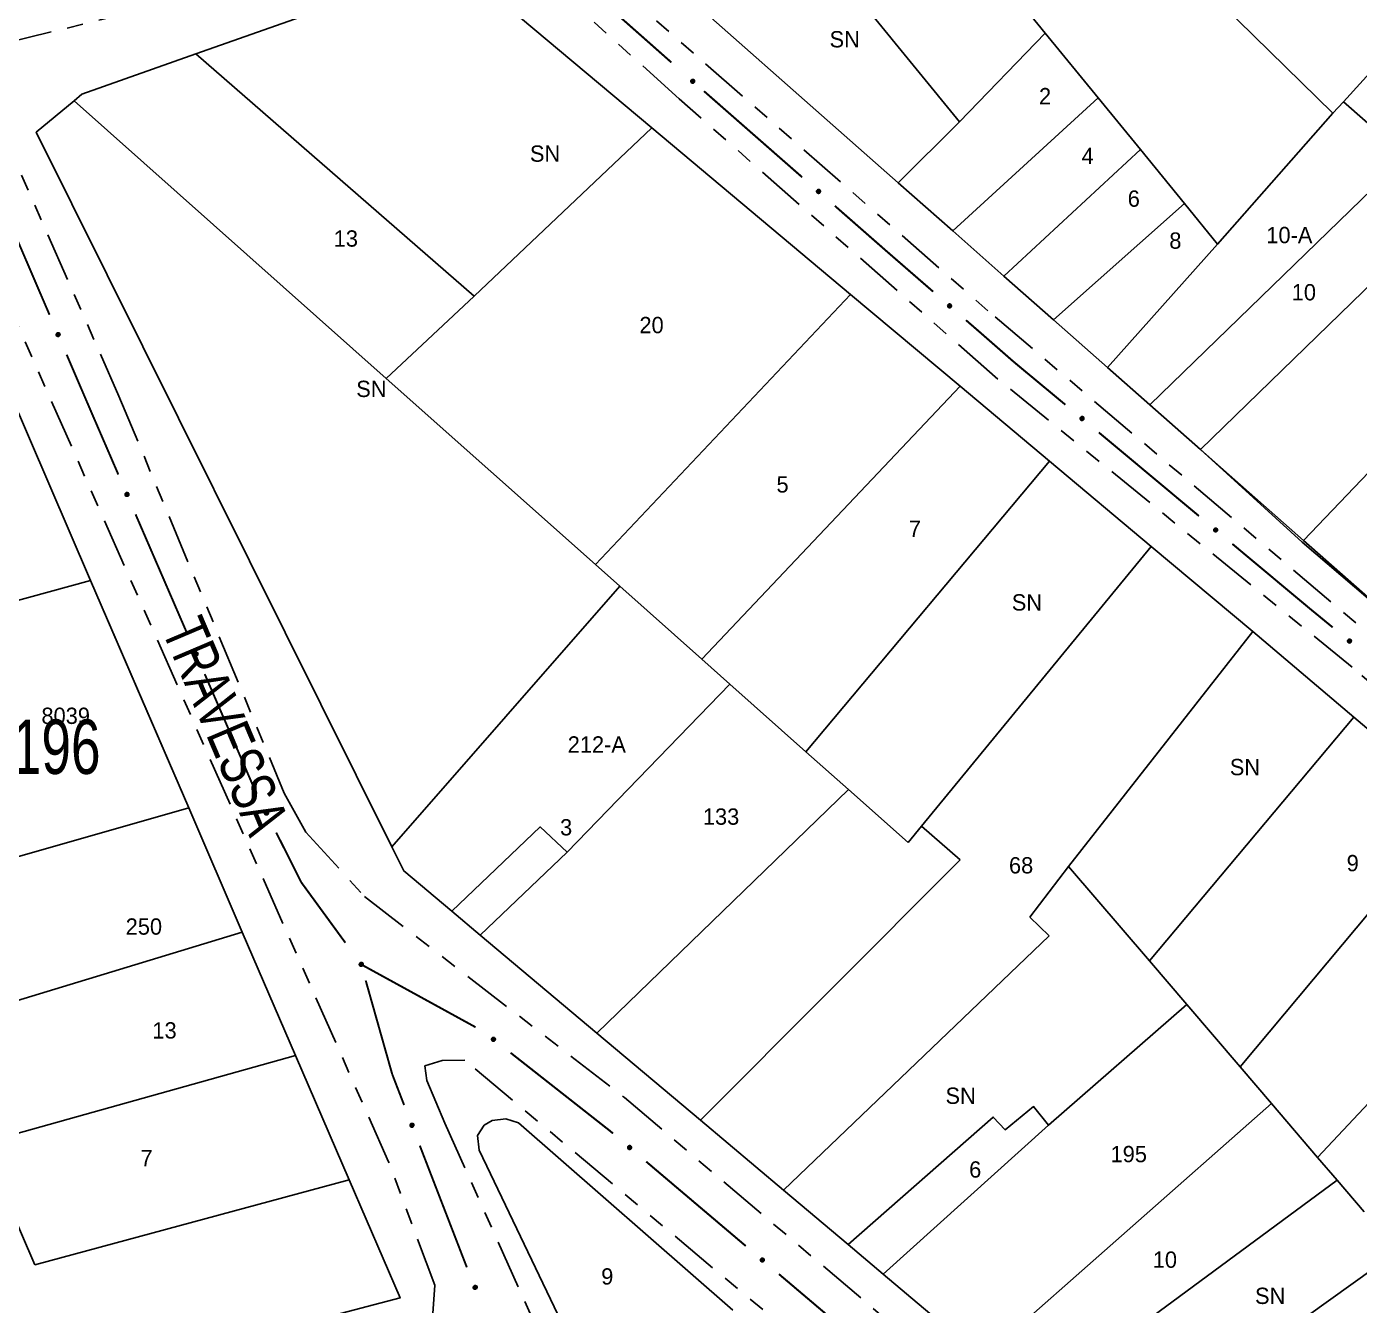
# Model space of a CAD drawing. Extents: x 204373 to 205952, y 4873300 to 4875179.
# Drawn here: x 205189.3 to 205311.9, y 4874235.3 to 4874352.9 of the extents above; entities that cross this region are included whole.
import ezdxf
from ezdxf.enums import TextEntityAlignment as Align

# ---------------------------------------------------------------- set-up
doc = ezdxf.new("R2010")
doc.units = 0
doc.header["$LTSCALE"] = 1.5
doc.header["$MEASUREMENT"] = 0
doc.linetypes.add('TRACO_25', pattern=[8, 3, -1, 1, -1, 1, -1])
for name, color, linetype in [('CD_MALHA_LOTES', 7, 'CONTINUOUS'), ('CD_TXT_QUADRA', 255, 'CONTINUOUS'), ('RU-QUADRA', 220, 'CONTINUOUS'), ('SV-EIXO-RUA-N-PAV', 6, 'CONTINUOUS'), ('SV-RUA-NAO-PAV', 7, 'CONTINUOUS'), ('SV-TXT-RUA-N-PAV', 7, 'CONTINUOUS'), ('Th_NmrPort', 1, 'CONTINUOUS')]:
    doc.layers.add(name, color=color, linetype=linetype)
doc.styles.add('ARIAL', font='ARIAL.SHX')

msp = doc.modelspace()

# ---------------------------------------------------------------- linework, layer by layer
at = {"layer": 'CD_MALHA_LOTES', "linetype": 'Continuous', "flags": 128}
for points in [[(205309.432378, 4874344.952839), (205281.839354, 4874372.016056)], [(205282.977266, 4874352.321813), (205269.939795, 4874368.321658)], [(205258.321109, 4874364.714461), (205244.638055, 4874360.46635), (205269.449317, 4874338.568317)], [(205258.321109, 4874364.714461), (205275.090503, 4874344.157275)], [(205204.822897, 4874350.411486), (205228.654111, 4874358.80847), (205246.794987, 4874343.604769)], [(205275.090503, 4874344.157275), (205282.977266, 4874352.321813)], [(205287.834097, 4874346.379076), (205282.977266, 4874352.321813)], [(205310.404734, 4874346.013592), (205317.03444, 4874353.306268)], [(205193.648925, 4874346.106475), (205194.341272, 4874346.718261), (205204.822897, 4874350.411486)], [(205230.440164, 4874328.136433), (205204.822897, 4874350.411486)], [(205274.471498, 4874334.135817), (205287.834097, 4874346.379076)], [(205287.834097, 4874346.379076), (205291.72264, 4874341.621118)], [(205193.648925, 4874346.106475), (205190.150915, 4874343.214848)], [(205222.357464, 4874320.571831), (205193.648925, 4874346.106475)], [(205298.824849, 4874332.930973), (205309.432378, 4874344.952839)], [(205309.432378, 4874344.952839), (205310.404734, 4874346.013592)], [(205316.144262, 4874340.98033), (205310.404734, 4874346.013592)], [(205269.449317, 4874338.568317), (205275.090503, 4874344.157275)], [(205190.150915, 4874343.214848), (205222.873585, 4874277.503742)], [(205230.440164, 4874328.136433), (205246.794987, 4874343.604769)], [(205246.794987, 4874343.604769), (205265.052499, 4874328.303316)], [(205279.159799, 4874329.973191), (205291.72264, 4874341.621118)], [(205291.72264, 4874341.621118), (205295.784437, 4874336.651171)], [(205292.601606, 4874318.134466), (205316.144262, 4874340.98033)], [(205274.471498, 4874334.135817), (205269.449317, 4874338.568317)], [(205283.723643, 4874325.970019), (205295.784437, 4874336.651171)], [(205295.784437, 4874336.651171), (205298.824849, 4874332.930973)], [(205297.246689, 4874314.034788), (205320.8083, 4874336.890216)], [(205279.159799, 4874329.973191), (205274.471498, 4874334.135817)], [(205288.703498, 4874321.572078), (205298.824849, 4874332.930973)], [(205283.723643, 4874325.970019), (205279.159799, 4874329.973191)], [(205222.357464, 4874320.571831), (205230.440164, 4874328.136433)], [(205241.595168, 4874303.462077), (205265.052499, 4874328.303316)], [(205265.052499, 4874328.303316), (205275.140564, 4874319.848603)], [(205288.703498, 4874321.572078), (205283.723643, 4874325.970019)], [(205185.66612, 4874323.971373), (205195.149682, 4874301.9973)], [(205241.595168, 4874303.462077), (205222.357464, 4874320.571831)], [(205292.601606, 4874318.134466), (205288.703498, 4874321.572078)], [(205251.376012, 4874294.763127), (205275.140564, 4874319.848603)], [(205275.140564, 4874319.848603), (205283.364582, 4874312.956129)], [(205297.246689, 4874314.034788), (205292.601606, 4874318.134466)], [(205306.732393, 4874305.662854), (205297.246689, 4874314.034788)], [(205260.958631, 4874286.240476), (205283.364582, 4874312.956129)], [(205283.364582, 4874312.956129), (205292.707681, 4874305.125764)], [(205292.707681, 4874305.125764), (205271.578294, 4874279.381186)], [(205292.707681, 4874305.125764), (205302.054047, 4874297.292661)], [(205316.221622, 4874297.287807), (205306.732393, 4874305.662854)], [(205243.850152, 4874301.456525), (205241.595168, 4874303.462077)], [(205166.252133, 4874294.090353), (205195.149682, 4874301.9973)], [(205195.149682, 4874301.9973), (205199.840733, 4874291.12781)], [(205222.873585, 4874277.503742), (205243.850152, 4874301.456525)], [(205251.376012, 4874294.763127), (205243.850152, 4874301.456525)], [(205285.120884, 4874275.688281), (205302.054047, 4874297.292661)], [(205302.054047, 4874297.292661), (205311.355169, 4874289.412739)], [(205253.959221, 4874292.465655), (205251.376012, 4874294.763127)], [(205238.992614, 4874276.993474), (205253.959221, 4874292.465655)], [(205260.958631, 4874286.240476), (205253.959221, 4874292.465655)], [(205199.840733, 4874291.12781), (205204.182705, 4874281.067157)], [(205292.555029, 4874267.006683), (205311.355169, 4874289.412739)], [(205311.355169, 4874289.412739), (205320.988712, 4874281.25119)], [(205264.876128, 4874282.756306), (205260.958631, 4874286.240476)], [(205241.730512, 4874260.349309), (205264.876128, 4874282.756306)], [(205270.351594, 4874277.886501), (205264.876128, 4874282.756306)], [(205300.893112, 4874257.269466), (205320.988712, 4874281.25119)], [(205178.748404, 4874273.808126), (205204.182705, 4874281.067157)], [(205204.182705, 4874281.067157), (205209.107982, 4874269.654949)], [(205228.391555, 4874271.568168), (205236.519616, 4874279.329082), (205238.992614, 4874276.993474)], [(205271.578294, 4874279.381186), (205270.351594, 4874277.886501)], [(205275.1602, 4874276.30653), (205271.578294, 4874279.381186)], [(205228.391555, 4874271.568168), (205223.982894, 4874275.276114), (205222.873585, 4874277.503742)], [(205230.990496, 4874269.382303), (205238.992614, 4874276.993474)], [(205251.248328, 4874252.344259), (205275.1602, 4874276.30653)], [(205281.548777, 4874271.017063), (205285.120884, 4874275.688281)], [(205292.555029, 4874267.006683), (205285.120884, 4874275.688281)], [(205308.026889, 4874248.938638), (205330.665301, 4874273.053172)], [(205230.990496, 4874269.382303), (205228.391555, 4874271.568168)], [(205283.334831, 4874269.299704), (205281.548777, 4874271.017063)], [(205180.561083, 4874260.966957), (205209.107982, 4874269.654949)], [(205209.107982, 4874269.654949), (205214.002316, 4874258.314438)], [(205241.730512, 4874260.349309), (205230.990496, 4874269.382303)], [(205258.888747, 4874245.918211), (205283.334831, 4874269.299704)], [(205295.983826, 4874263.002532), (205292.555029, 4874267.006683)], [(205283.266136, 4874251.885681), (205295.983826, 4874263.002532)], [(205300.893112, 4874257.269466), (205295.983826, 4874263.002532)], [(205251.248328, 4874252.344259), (205241.730512, 4874260.349309)], [(205185.189465, 4874250.252843), (205214.002316, 4874258.314438)], [(205214.002316, 4874258.314438), (205218.943628, 4874246.865076)], [(205303.796067, 4874253.879394), (205300.893112, 4874257.269466)], [(205264.828689, 4874240.922366), (205278.182753, 4874252.641319), (205279.281863, 4874251.473515), (205281.892249, 4874253.60304), (205283.266136, 4874251.885681)], [(205277.241737, 4874230.482253), (205303.796067, 4874253.879394)], [(205308.026889, 4874248.938638), (205303.796067, 4874253.879394)], [(205254.239624, 4874234.868738), (205234.524839, 4874252.116329), (205233.341826, 4874252.48602), (205232.084876, 4874252.338144), (205231.345493, 4874251.894514), (205230.753987, 4874250.933317), (205230.901864, 4874249.602428), (205242.985521, 4874224.366136)], [(205258.888747, 4874245.918211), (205251.248328, 4874252.344259)], [(205268.06684, 4874238.198887), (205283.266136, 4874251.885681)], [(205190.022259, 4874239.065541), (205185.189465, 4874250.252843)], [(205309.829691, 4874246.833325), (205308.026889, 4874248.938638)], [(205218.943628, 4874246.865076), (205190.022259, 4874239.065541)], [(205218.943628, 4874246.865076), (205223.626814, 4874236.013808)], [(205264.828689, 4874240.922366), (205258.888747, 4874245.918211)], [(205282.094835, 4874226.400508), (205309.829691, 4874246.833325)], [(205312.315834, 4874243.930006), (205309.829691, 4874246.833325)], [(205223.626814, 4874236.013808), (205165.463718, 4874220.76452), (205155.909065, 4874242.526014)], [(205268.06684, 4874238.198887), (205264.828689, 4874240.922366)], [(205288.486541, 4874221.024703), (205315.415102, 4874240.310679)], [(205277.241737, 4874230.482253), (205268.06684, 4874238.198887)]]:
    msp.add_lwpolyline(points, dxfattribs=at)
at = {"layer": 'CD_MALHA_LOTES', "linetype": 'Continuous'}
msp.add_lwpolyline([(205329.386069, 4874329.367967), (205306.732393, 4874305.662854)], dxfattribs=at)
at = {"layer": 'RU-QUADRA', "linetype": 'Continuous', "flags": 128}
for points in [[(205320.658679, 4874384.068102), (205307.035437, 4874379.838561), (205293.870913, 4874375.751435), (205281.839354, 4874372.016056), (205269.939795, 4874368.321658), (205258.321109, 4874364.714461), (205244.638055, 4874360.46635), (205269.449317, 4874338.568317), (205274.471498, 4874334.135817), (205279.172105, 4874329.987135), (205283.723643, 4874325.970019), (205288.703498, 4874321.572078), (205292.601606, 4874318.134466), (205297.246689, 4874314.034788), (205306.603703, 4874305.528191), (205316.221622, 4874297.287807)], [(205320.988712, 4874281.25119), (205311.355169, 4874289.412739), (205302.054047, 4874297.292661), (205292.707681, 4874305.125764), (205283.364582, 4874312.956129), (205275.140564, 4874319.848603), (205265.052499, 4874328.303316), (205246.794987, 4874343.604769), (205228.654111, 4874358.80847), (205204.822897, 4874350.411486), (205194.341272, 4874346.718261), (205193.654328, 4874346.100012), (205190.150915, 4874343.214848), (205222.873585, 4874277.503742), (205223.982894, 4874275.276114), (205228.391555, 4874271.568168), (205230.990496, 4874269.382303), (205241.730512, 4874260.349309), (205251.248328, 4874252.344259), (205258.888747, 4874245.918211), (205264.828689, 4874240.922366), (205268.06684, 4874238.198887), (205277.241737, 4874230.482253)], [(205254.239624, 4874234.868738), (205234.524839, 4874252.116329), (205233.341826, 4874252.48602), (205232.084876, 4874252.338144), (205231.345493, 4874251.894514), (205230.753987, 4874250.933317), (205230.901864, 4874249.602428), (205242.985521, 4874224.366136)]]:
    msp.add_lwpolyline(points, dxfattribs=at)
msp.add_lwpolyline([(205165.463718, 4874220.76452), (205155.909065, 4874242.526014), (205150.920618, 4874253.887606), (205146.062079, 4874264.953322), (205140.98015, 4874276.527825), (205131.288211, 4874298.601998), (205126.881031, 4874308.639707), (205122.158806, 4874319.394955), (205117.127666, 4874330.853784), (205147.272591, 4874337.957049), (205176.643297, 4874344.87788), (205185.66612, 4874323.971373), (205195.149682, 4874301.9973), (205204.182705, 4874281.067157), (205209.107982, 4874269.654949), (205214.002316, 4874258.314438), (205218.943628, 4874246.865076), (205223.626814, 4874236.013808)], close=True, dxfattribs=at)
at = {"layer": 'SV-EIXO-RUA-N-PAV', "const_width": 0.18}
for points in [[(205241.137634, 4874356.211606), (205248.582646, 4874349.631098)], [(205251.583598, 4874346.986439), (205260.608589, 4874339.077613)], [(205186.634483, 4874337.455752), (205191.371908, 4874326.430472)], [(205263.61692, 4874336.441337), (205268.129415, 4874332.486924)], [(205268.129415, 4874332.486924), (205268.420201, 4874332.232101)], [(205268.420201, 4874332.232101), (205272.65908, 4874328.552195)], [(205275.679645, 4874325.929947), (205276.434786, 4874325.274385)], [(205276.434786, 4874325.274385), (205277.04064, 4874324.748424)], [(205277.04064, 4874324.748424), (205279.447151, 4874322.642727)], [(205192.951049, 4874322.755379), (205194.924976, 4874318.161512)], [(205279.447151, 4874322.642727), (205280.072003, 4874322.095981)], [(205280.072003, 4874322.095981), (205284.81998, 4874318.15617)], [(205194.924976, 4874318.161512), (205195.30067, 4874317.287172)], [(205195.30067, 4874317.287172), (205197.703937, 4874311.736768)], [(205287.898227, 4874315.60188), (205288.667789, 4874314.963308)], [(205288.667789, 4874314.963308), (205288.976632, 4874314.707034)], [(205288.976632, 4874314.707034), (205297.113018, 4874307.915042)], [(205199.293305, 4874308.066086), (205204.061408, 4874297.054038)], [(205300.183736, 4874305.351706), (205307.092852, 4874299.5842)], [(205307.092852, 4874299.5842), (205307.322694, 4874299.392335)], [(205307.322694, 4874299.392335), (205309.41122, 4874297.680229)], [(205205.650776, 4874293.383355), (205210.021537, 4874283.288979)], [(205210.021537, 4874283.288979), (205210.299075, 4874282.647997)], [(205210.299075, 4874282.647997), (205210.434568, 4874282.378643)], [(205212.23208, 4874278.805276), (205214.47897, 4874274.338568)], [(205214.47897, 4874274.338568), (205214.533319, 4874274.230524)], [(205214.533319, 4874274.230524), (205218.58831, 4874268.673684)], [(205220.042938, 4874266.680306), (205230.564006, 4874260.909075)], [(205220.45996, 4874265.205835), (205222.637181, 4874257.507803)], [(205233.786714, 4874258.554992), (205242.436215, 4874251.758955)], [(205222.637181, 4874257.507803), (205222.899777, 4874256.579339)], [(205222.899777, 4874256.579339), (205223.994101, 4874253.74837)], [(205242.436215, 4874251.758955), (205242.884897, 4874251.406419)], [(205242.884897, 4874251.406419), (205243.212519, 4874251.128861)], [(205225.436318, 4874250.017417), (205229.762969, 4874238.824558)], [(205246.264503, 4874248.543248), (205255.420454, 4874240.786408)], [(205258.472438, 4874238.200795), (205267.628389, 4874230.443956)]]:
    msp.add_lwpolyline(points, dxfattribs=at)
at = {"layer": 'SV-EIXO-RUA-N-PAV'}
for points in [[(205250.512281, 4874348.071629), (205250.561033, 4874348.075537), (205250.603732, 4874348.068926), (205250.637758, 4874348.053162), (205250.664194, 4874348.031392), (205250.688731, 4874348.006074), (205250.707837, 4874347.97509), (205250.721426, 4874347.936004), (205250.725689, 4874347.887127), (205250.716043, 4874347.843831), (205250.702373, 4874347.809645), (205250.681259, 4874347.780772), (205250.656265, 4874347.757348), (205250.623424, 4874347.738566), (205250.58368, 4874347.725182), (205250.534428, 4874347.722084), (205250.492611, 4874347.728852), (205250.4601, 4874347.744964), (205250.431208, 4874347.766374), (205250.406467, 4874347.792522), (205250.387887, 4874347.823044), (205250.374484, 4874347.863085), (205250.372071, 4874347.911737), (205250.378345, 4874347.953521), (205250.393996, 4874347.98625), (205250.415714, 4874348.01422), (205250.440809, 4874348.039139), (205250.471155, 4874348.059642), (205250.512281, 4874348.071629)], [(205262.077246, 4874337.93696), (205262.125998, 4874337.940868), (205262.168697, 4874337.934257), (205262.202723, 4874337.918494), (205262.229159, 4874337.896723), (205262.253696, 4874337.871405), (205262.272802, 4874337.840421), (205262.28639, 4874337.801336), (205262.290654, 4874337.752458), (205262.281007, 4874337.709162), (205262.267337, 4874337.674976), (205262.246224, 4874337.646103), (205262.221229, 4874337.622679), (205262.188389, 4874337.603897), (205262.148644, 4874337.590513), (205262.099392, 4874337.587416), (205262.057576, 4874337.594183), (205262.025064, 4874337.610295), (205261.996172, 4874337.631705), (205261.971432, 4874337.657853), (205261.952852, 4874337.688376), (205261.939449, 4874337.728416), (205261.937035, 4874337.777068), (205261.943309, 4874337.818852), (205261.95896, 4874337.851581), (205261.980679, 4874337.879552), (205262.005774, 4874337.90447), (205262.03612, 4874337.924973), (205262.077246, 4874337.93696)], [(205274.133028, 4874327.418389), (205274.181762, 4874327.422524), (205274.224491, 4874327.416112), (205274.25859, 4874327.400507), (205274.285127, 4874327.37886), (205274.309781, 4874327.353656), (205274.329031, 4874327.322761), (205274.342802, 4874327.283739), (205274.347293, 4874327.234882), (205274.337847, 4874327.191542), (205274.324337, 4874327.157292), (205274.303358, 4874327.128322), (205274.278472, 4874327.104782), (205274.24572, 4874327.085847), (205274.206038, 4874327.072278), (205274.156801, 4874327.068951), (205274.114954, 4874327.075525), (205274.082368, 4874327.091485), (205274.053376, 4874327.11276), (205274.028514, 4874327.138793), (205274.009793, 4874327.169228), (205273.996203, 4874327.209206), (205273.993563, 4874327.257846), (205273.999643, 4874327.299659), (205274.015141, 4874327.332461), (205274.03673, 4874327.360532), (205274.061708, 4874327.385567), (205274.091958, 4874327.406211), (205274.133028, 4874327.418389)], [(205192.205895, 4874324.768394), (205192.251574, 4874324.750918), (205192.28726, 4874324.726557), (205192.311176, 4874324.697673), (205192.325654, 4874324.666637), (205192.33689, 4874324.633219), (205192.340784, 4874324.597026), (205192.336209, 4874324.5559), (205192.319, 4874324.509954), (205192.291642, 4874324.475037), (205192.264579, 4874324.450075), (205192.233086, 4874324.433115), (205192.200439, 4874324.422744), (205192.162711, 4874324.419942), (205192.121078, 4874324.424985), (205192.075296, 4874324.443408), (205192.040475, 4874324.46753), (205192.018076, 4874324.496076), (205192.001225, 4874324.527844), (205191.990163, 4874324.562099), (205191.986545, 4874324.597649), (205191.991699, 4874324.639557), (205192.010481, 4874324.684503), (205192.034143, 4874324.719508), (205192.062367, 4874324.742302), (205192.094017, 4874324.758187), (205192.127398, 4874324.769864), (205192.163617, 4874324.775293), (205192.205895, 4874324.768394)], [(205286.318827, 4874317.055489), (205286.367456, 4874317.060709), (205286.410318, 4874317.055251), (205286.444756, 4874317.04041), (205286.471769, 4874317.019359), (205286.496978, 4874316.994711), (205286.516912, 4874316.964253), (205286.531549, 4874316.925548), (205286.537127, 4874316.876803), (205286.52865, 4874316.833263), (205286.515906, 4874316.798721), (205286.495578, 4874316.76929), (205286.471223, 4874316.745201), (205286.4389, 4874316.725541), (205286.399531, 4874316.711091), (205286.350381, 4874316.706668), (205286.308397, 4874316.712308), (205286.275463, 4874316.727538), (205286.246005, 4874316.748162), (205286.220569, 4874316.773634), (205286.201174, 4874316.803645), (205286.186697, 4874316.84331), (205286.182974, 4874316.891879), (205286.18812, 4874316.933817), (205286.202884, 4874316.966956), (205286.223842, 4874316.995501), (205286.248256, 4874317.021086), (205286.278039, 4874317.042399), (205286.318827, 4874317.055489)], [(205198.542548, 4874310.077018), (205198.588276, 4874310.059669), (205198.62403, 4874310.035408), (205198.648026, 4874310.00659), (205198.662591, 4874309.975596), (205198.67392, 4874309.942208), (205198.677915, 4874309.906027), (205198.673454, 4874309.864888), (205198.656373, 4874309.818894), (205198.629113, 4874309.783901), (205198.602119, 4874309.758864), (205198.570674, 4874309.741816), (205198.538055, 4874309.731354), (205198.500335, 4874309.728447), (205198.458688, 4874309.733375), (205198.412855, 4874309.75167), (205198.377967, 4874309.775695), (205198.355488, 4874309.804178), (205198.33855, 4874309.8359), (205198.327392, 4874309.870124), (205198.323675, 4874309.905663), (205198.328712, 4874309.947586), (205198.347369, 4874309.992583), (205198.370934, 4874310.027654), (205198.399094, 4874310.050526), (205198.430699, 4874310.0665), (205198.464048, 4874310.07827), (205198.500251, 4874310.0838), (205198.542548, 4874310.077018)], [(205298.60862, 4874306.809956), (205298.657264, 4874306.815032), (205298.70011, 4874306.809448), (205298.734504, 4874306.794505), (205298.761455, 4874306.773375), (205298.786592, 4874306.748653), (205298.806436, 4874306.718137), (205298.820959, 4874306.679388), (205298.826394, 4874306.630627), (205298.817789, 4874306.587112), (205298.804943, 4874306.552608), (205298.784528, 4874306.523237), (205298.760103, 4874306.49922), (205298.727722, 4874306.479655), (205298.688311, 4874306.465322), (205298.639147, 4874306.461043), (205298.59718, 4874306.466806), (205298.564292, 4874306.482133), (205298.534894, 4874306.502843), (205298.509534, 4874306.52839), (205298.490227, 4874306.558458), (205298.475866, 4874306.598165), (205298.472287, 4874306.646746), (205298.477556, 4874306.688668), (205298.492417, 4874306.721763), (205298.513459, 4874306.750247), (205298.537948, 4874306.77576), (205298.567793, 4874306.796985), (205298.60862, 4874306.809956)], [(205310.916604, 4874296.588506), (205310.965201, 4874296.594015), (205311.008094, 4874296.588813), (205311.042621, 4874296.574177), (205311.069758, 4874296.553288), (205311.095115, 4874296.528791), (205311.11523, 4874296.498452), (205311.130097, 4874296.459835), (205311.135966, 4874296.411124), (205311.127748, 4874296.367534), (205311.115211, 4874296.332917), (205311.095058, 4874296.303365), (205311.070848, 4874296.279132), (205311.038643, 4874296.259279), (205310.99936, 4874296.244595), (205310.950237, 4874296.239879), (205310.90822, 4874296.245268), (205310.875196, 4874296.260301), (205310.845616, 4874296.280749), (205310.820029, 4874296.306069), (205310.800455, 4874296.335964), (205310.785741, 4874296.375542), (205310.781729, 4874296.424088), (205310.786625, 4874296.466056), (205310.801191, 4874296.499282), (205310.821978, 4874296.527952), (205310.846239, 4874296.553683), (205310.875894, 4874296.575173), (205310.916604, 4874296.588506)], [(205204.900019, 4874295.394288), (205204.945747, 4874295.376939), (205204.981501, 4874295.352678), (205205.005497, 4874295.32386), (205205.020061, 4874295.292866), (205205.03139, 4874295.259478), (205205.035386, 4874295.223297), (205205.030925, 4874295.182158), (205205.013844, 4874295.136164), (205204.986583, 4874295.101171), (205204.959589, 4874295.076134), (205204.928144, 4874295.059086), (205204.895526, 4874295.048624), (205204.857806, 4874295.045717), (205204.816159, 4874295.050645), (205204.770326, 4874295.06894), (205204.735437, 4874295.092965), (205204.712959, 4874295.121448), (205204.69602, 4874295.153169), (205204.684863, 4874295.187394), (205204.681146, 4874295.222933), (205204.686183, 4874295.264856), (205204.704839, 4874295.309853), (205204.728404, 4874295.344924), (205204.756565, 4874295.367796), (205204.78817, 4874295.383769), (205204.821519, 4874295.395539), (205204.857722, 4874295.40107), (205204.900019, 4874295.394288)], [(205211.367097, 4874280.769783), (205211.413746, 4874280.755089), (205211.450833, 4874280.732921), (205211.476444, 4874280.705529), (205211.492765, 4874280.675421), (205211.505992, 4874280.64274), (205211.512058, 4874280.606847), (205211.509967, 4874280.56552), (205211.495555, 4874280.518621), (205211.470349, 4874280.482121), (205211.444837, 4874280.455575), (205211.414422, 4874280.43675), (205211.382459, 4874280.424432), (205211.344967, 4874280.419364), (205211.303106, 4874280.421892), (205211.256299, 4874280.437525), (205211.220088, 4874280.459508), (205211.196012, 4874280.486653), (205211.177279, 4874280.51735), (205211.164175, 4874280.550877), (205211.158424, 4874280.586144), (205211.161045, 4874280.628287), (205211.177087, 4874280.674281), (205211.1986, 4874280.710647), (205211.2254, 4874280.735099), (205211.256036, 4874280.75286), (205211.288654, 4874280.766526), (205211.32448, 4874280.774126), (205211.367097, 4874280.769783)], [(205220.10976, 4874266.848522), (205220.152784, 4874266.825263), (205220.185005, 4874266.796475), (205220.204968, 4874266.76473), (205220.215294, 4874266.732078), (205220.222096, 4874266.697483), (205220.221258, 4874266.661092), (205220.211382, 4874266.620907), (205220.188353, 4874266.577584), (205220.156693, 4874266.546516), (205220.126618, 4874266.525279), (205220.09319, 4874266.512551), (205220.059472, 4874266.506506), (205220.0217, 4874266.508626), (205219.981074, 4874266.519033), (205219.938072, 4874266.543244), (205219.906677, 4874266.571683), (205219.888174, 4874266.602895), (205219.875591, 4874266.636582), (205219.86907, 4874266.671984), (205219.870098, 4874266.707702), (205219.88065, 4874266.748587), (205219.905108, 4874266.790713), (205219.933115, 4874266.82235), (205219.96406, 4874266.841286), (205219.997504, 4874266.852927), (205220.032119, 4874266.860171), (205220.068736, 4874266.860853), (205220.10976, 4874266.848522)], [(205232.169109, 4874259.965963), (205232.217581, 4874259.972477), (205232.260573, 4874259.968164), (205232.295395, 4874259.954246), (205232.32296, 4874259.933924), (205232.348818, 4874259.909957), (205232.369557, 4874259.880042), (205232.38522, 4874259.84174), (205232.392097, 4874259.793161), (205232.384784, 4874259.749411), (205232.372966, 4874259.714541), (205232.353429, 4874259.684579), (205232.329726, 4874259.659849), (205232.297939, 4874259.639334), (205232.258969, 4874259.623839), (205232.209954, 4874259.618107), (205232.167835, 4874259.622625), (205232.134507, 4874259.636971), (205232.104509, 4874259.656802), (205232.078403, 4874259.681587), (205232.058214, 4874259.71107), (205232.042684, 4874259.750334), (205232.037668, 4874259.798787), (205232.041694, 4874259.840848), (205232.055568, 4874259.874368), (205232.075757, 4874259.903462), (205232.09948, 4874259.92969), (205232.128684, 4874259.951789), (205232.169109, 4874259.965963)], [(205224.766081, 4874252.0566), (205224.811083, 4874252.037448), (205224.845844, 4874252.011785), (205224.868676, 4874251.982036), (205224.881997, 4874251.950487), (205224.89199, 4874251.916676), (205224.894544, 4874251.880364), (205224.888452, 4874251.839434), (205224.869556, 4874251.794156), (205224.840927, 4874251.760275), (205224.812959, 4874251.73633), (205224.780861, 4874251.720545), (205224.747853, 4874251.711388), (205224.710047, 4874251.709983), (205224.668629, 4874251.716562), (205224.623559, 4874251.736664), (205224.589653, 4874251.762057), (205224.568325, 4874251.791411), (205224.55266, 4874251.82378), (205224.542872, 4874251.858421), (205224.54057, 4874251.89408), (205224.547269, 4874251.935769), (205224.5677, 4874251.97999), (205224.59264, 4874252.014096), (205224.621687, 4874252.035831), (205224.653902, 4874252.050536), (205224.687693, 4874252.060971), (205224.724087, 4874252.065058), (205224.766081, 4874252.0566)], [(205244.70004, 4874250.012921), (205244.74872, 4874250.017643), (205244.791524, 4874250.011748), (205244.825809, 4874249.996555), (205244.852605, 4874249.97523), (205244.877561, 4874249.950325), (205244.897183, 4874249.919665), (205244.911423, 4874249.880812), (205244.916503, 4874249.832013), (205244.907581, 4874249.788561), (205244.894485, 4874249.754152), (205244.873857, 4874249.72493), (205244.849258, 4874249.701091), (205244.816736, 4874249.681763), (205244.777221, 4874249.667716), (205244.728027, 4874249.663796), (205244.686104, 4874249.669864), (205244.653327, 4874249.685429), (205244.624081, 4874249.706353), (205244.598907, 4874249.732084), (205244.57982, 4874249.762292), (205244.565749, 4874249.802102), (205244.562523, 4874249.850707), (205244.568097, 4874249.892591), (205244.583199, 4874249.925577), (205244.604447, 4874249.953906), (205244.629121, 4874249.979241), (205244.65912, 4874250.000248), (205244.70004, 4874250.012921)], [(205256.907975, 4874239.670468), (205256.956655, 4874239.675191), (205256.999458, 4874239.669295), (205257.033743, 4874239.654102), (205257.06054, 4874239.632777), (205257.085496, 4874239.607873), (205257.105118, 4874239.577212), (205257.119358, 4874239.538359), (205257.124438, 4874239.48956), (205257.115516, 4874239.446109), (205257.10242, 4874239.411699), (205257.081792, 4874239.382477), (205257.057192, 4874239.358639), (205257.02467, 4874239.33931), (205256.985155, 4874239.325264), (205256.935962, 4874239.321343), (205256.894038, 4874239.327411), (205256.861262, 4874239.342977), (205256.832016, 4874239.363901), (205256.806842, 4874239.389631), (205256.787755, 4874239.419839), (205256.773684, 4874239.45965), (205256.770457, 4874239.508255), (205256.776032, 4874239.550138), (205256.791133, 4874239.583124), (205256.812381, 4874239.611453), (205256.837056, 4874239.636788), (205256.867055, 4874239.657796), (205256.907975, 4874239.670468)], [(205230.572577, 4874237.151649), (205230.618146, 4874237.133888), (205230.653679, 4874237.109305), (205230.677414, 4874237.080271), (205230.691698, 4874237.049146), (205230.702725, 4874237.015658), (205230.706393, 4874236.979442), (205230.70156, 4874236.938345), (205230.684064, 4874236.892507), (205230.656489, 4874236.857762), (205230.62927, 4874236.83297), (205230.597672, 4874236.816207), (205230.56496, 4874236.80604), (205230.527215, 4874236.803474), (205230.485615, 4874236.808778), (205230.439949, 4874236.827486), (205230.405279, 4874236.851826), (205230.383059, 4874236.880511), (205230.366408, 4874236.912384), (205230.35556, 4874236.946708), (205230.352164, 4874236.982279), (205230.35758, 4874237.024155), (205230.376642, 4874237.068982), (205230.400523, 4874237.103838), (205230.428889, 4874237.126455), (205230.460637, 4874237.142142), (205230.494091, 4874237.15361), (205230.530343, 4874237.158813), (205230.572577, 4874237.151649)]]:
    msp.add_lwpolyline(points, close=True, dxfattribs=at)
for points in [[(205250.372071, 4874347.911737), (205250.623424, 4874347.738566)], [(205250.374484, 4874347.863085), (205250.58368, 4874347.725182)], [(205250.37618, 4874347.930445), (205250.635596, 4874347.750285)], [(205250.377173, 4874347.886031), (205250.600925, 4874347.733495)], [(205250.378345, 4874347.953521), (205250.656265, 4874347.757348)], [(205250.386895, 4874347.841225), (205250.552913, 4874347.728397)], [(205250.387887, 4874347.823044), (205250.534428, 4874347.722084)], [(205250.388273, 4874347.96702), (205250.666162, 4874347.770672)], [(205250.393996, 4874347.98625), (205250.681259, 4874347.780772)], [(205250.40086, 4874347.805401), (205250.508372, 4874347.729329)], [(205250.406467, 4874347.792522), (205250.492611, 4874347.728852)], [(205250.406524, 4874347.998198), (205250.688771, 4874347.794402)], [(205250.415714, 4874348.01422), (205250.702373, 4874347.809645)], [(205250.431832, 4874348.025007), (205250.706642, 4874347.831357)], [(205250.440809, 4874348.039139), (205250.716043, 4874347.843831)], [(205250.459446, 4874348.046167), (205250.717709, 4874347.868831)], [(205250.471155, 4874348.059642), (205250.725689, 4874347.887127)], [(205250.491165, 4874348.063729), (205250.719667, 4874347.912473)], [(205250.512281, 4874348.071629), (205250.721426, 4874347.936004)], [(205250.538923, 4874348.072678), (205250.708792, 4874347.960104)], [(205250.561033, 4874348.075537), (205250.707837, 4874347.97509)], [(205250.58539, 4874348.071873), (205250.690976, 4874347.995675)], [(205250.603732, 4874348.068926), (205250.688731, 4874348.006074)], [(205261.937035, 4874337.777068), (205262.188389, 4874337.603897)], [(205261.939449, 4874337.728416), (205262.148644, 4874337.590513)], [(205261.941144, 4874337.795777), (205262.20056, 4874337.615616)], [(205261.942138, 4874337.751362), (205262.16589, 4874337.598827)], [(205261.943309, 4874337.818852), (205262.221229, 4874337.622679)], [(205261.95186, 4874337.706556), (205262.117878, 4874337.593728)], [(205261.952852, 4874337.688376), (205262.099392, 4874337.587416)], [(205261.953238, 4874337.832351), (205262.231126, 4874337.636003)], [(205261.95896, 4874337.851581), (205262.246224, 4874337.646103)], [(205261.965825, 4874337.670732), (205262.073336, 4874337.59466)], [(205261.971432, 4874337.657853), (205262.057576, 4874337.594183)], [(205261.971489, 4874337.86353), (205262.253736, 4874337.659733)], [(205261.980679, 4874337.879552), (205262.267337, 4874337.674976)], [(205261.996797, 4874337.890339), (205262.271606, 4874337.696689)], [(205262.005774, 4874337.90447), (205262.281007, 4874337.709162)], [(205262.024411, 4874337.911498), (205262.282674, 4874337.734163)], [(205262.03612, 4874337.924973), (205262.290654, 4874337.752458)], [(205262.05613, 4874337.92906), (205262.284632, 4874337.777805)], [(205262.077246, 4874337.93696), (205262.28639, 4874337.801336)], [(205262.103888, 4874337.93801), (205262.273757, 4874337.825436)], [(205262.125998, 4874337.940868), (205262.272802, 4874337.840421)], [(205262.150355, 4874337.937205), (205262.255941, 4874337.861006)], [(205262.168697, 4874337.934257), (205262.253696, 4874337.871405)], [(205273.993563, 4874327.257846), (205274.24572, 4874327.085847)], [(205273.996203, 4874327.209206), (205274.206038, 4874327.072278)], [(205273.997585, 4874327.276574), (205274.257837, 4874327.097623)], [(205273.998786, 4874327.232164), (205274.223245, 4874327.080672)], [(205273.999643, 4874327.299659), (205274.278472, 4874327.104782)], [(205274.008716, 4874327.187404), (205274.175257, 4874327.07535)], [(205274.009509, 4874327.313204), (205274.288307, 4874327.118151)], [(205274.009793, 4874327.169228), (205274.156801, 4874327.068951)], [(205274.015141, 4874327.332461), (205274.303358, 4874327.128322)], [(205274.022847, 4874327.151645), (205274.130712, 4874327.076075)], [(205274.027614, 4874327.344467), (205274.310807, 4874327.141987)], [(205274.028514, 4874327.138793), (205274.114954, 4874327.075525)], [(205274.03673, 4874327.360532), (205274.324337, 4874327.157292)], [(205274.052797, 4874327.371394), (205274.328505, 4874327.179025)], [(205274.061708, 4874327.385567), (205274.337847, 4874327.191542)], [(205274.080312, 4874327.392681), (205274.339397, 4874327.21655)], [(205274.091958, 4874327.406211), (205274.347293, 4874327.234882)], [(205274.111949, 4874327.410391), (205274.341153, 4874327.2602)], [(205274.133028, 4874327.418389), (205274.342802, 4874327.283739)], [(205274.159665, 4874327.419562), (205274.330056, 4874327.30778)], [(205274.181762, 4874327.422524), (205274.329031, 4874327.322761)], [(205274.206135, 4874327.418974), (205274.312075, 4874327.343267)], [(205274.224491, 4874327.416112), (205274.309781, 4874327.353656)], [(205191.986545, 4874324.597649), (205192.075296, 4874324.443408)], [(205191.990163, 4874324.562099), (205192.040475, 4874324.46753)], [(205191.990652, 4874324.576137), (205192.054903, 4874324.46117)], [(205191.991699, 4874324.639557), (205192.121078, 4874324.424985)], [(205191.993482, 4874324.614483), (205192.094698, 4874324.441141)], [(205192.004011, 4874324.659106), (205192.140222, 4874324.425058)], [(205192.010481, 4874324.684503), (205192.162711, 4874324.419942)], [(205192.022248, 4874324.699616), (205192.178744, 4874324.425274)], [(205192.034143, 4874324.719508), (205192.200439, 4874324.422744)], [(205192.048919, 4874324.727412), (205192.21511, 4874324.430504)], [(205192.062367, 4874324.742302), (205192.233086, 4874324.433115)], [(205192.078821, 4874324.747687), (205192.245738, 4874324.442179)], [(205192.094017, 4874324.758187), (205192.264579, 4874324.450075)], [(205192.113209, 4874324.760978), (205192.277785, 4874324.467831)], [(205192.127398, 4874324.769864), (205192.291642, 4874324.475037)], [(205192.147245, 4874324.768177), (205192.303917, 4874324.496881)], [(205192.163617, 4874324.775293), (205192.319, 4874324.509954)], [(205192.183435, 4874324.770361), (205192.324485, 4874324.535422)], [(205192.205895, 4874324.768394), (205192.336209, 4874324.5559)], [(205192.23039, 4874324.757863), (205192.33519, 4874324.583091)], [(205192.251574, 4874324.750918), (205192.340784, 4874324.597026)], [(205192.271977, 4874324.737119), (205192.334436, 4874324.622867)], [(205192.28726, 4874324.726557), (205192.33689, 4874324.633219)], [(205286.182974, 4874316.891879), (205286.4389, 4874316.725541)], [(205286.186578, 4874316.910691), (205286.450752, 4874316.737584)], [(205286.186697, 4874316.84331), (205286.399531, 4874316.711091)], [(205286.18812, 4874316.933817), (205286.471223, 4874316.745201)], [(205286.188767, 4874316.86632), (205286.416546, 4874316.719867)], [(205286.197682, 4874316.947578), (205286.480758, 4874316.758787)], [(205286.199693, 4874316.821792), (205286.368689, 4874316.713477)], [(205286.201174, 4874316.803645), (205286.350381, 4874316.706668)], [(205286.202884, 4874316.966956), (205286.495578, 4874316.76929)], [(205286.214617, 4874316.786357), (205286.324139, 4874316.713209)], [(205286.215086, 4874316.979237), (205286.50272, 4874316.783117)], [(205286.220569, 4874316.773634), (205286.308397, 4874316.712308)], [(205286.223842, 4874316.995501), (205286.515906, 4874316.798721)], [(205286.239663, 4874317.006718), (205286.519589, 4874316.820541)], [(205286.248256, 4874317.021086), (205286.52865, 4874316.833263)], [(205286.266697, 4874317.028614), (205286.529643, 4874316.858299)], [(205286.278039, 4874317.042399), (205286.537127, 4874316.876803)], [(205286.297931, 4874317.047024), (205286.530425, 4874316.901978)], [(205286.318827, 4874317.055489), (205286.531549, 4874316.925548)], [(205286.345431, 4874317.057256), (205286.51827, 4874316.949299)], [(205286.367456, 4874317.060709), (205286.516912, 4874316.964253)], [(205286.391903, 4874317.057703), (205286.499503, 4874316.984376)], [(205286.410318, 4874317.055251), (205286.496978, 4874316.994711)], [(205198.323675, 4874309.905663), (205198.412855, 4874309.75167)], [(205198.327392, 4874309.870124), (205198.377967, 4874309.775695)], [(205198.327841, 4874309.884163), (205198.392413, 4874309.769376)], [(205198.328712, 4874309.947586), (205198.458688, 4874309.733375)], [(205198.330565, 4874309.922516), (205198.432263, 4874309.749457)], [(205198.34097, 4874309.967169), (205198.477832, 4874309.733501)], [(205198.347369, 4874309.992583), (205198.500335, 4874309.728447)], [(205198.359094, 4874310.007729), (205198.516353, 4874309.733824)], [(205198.370934, 4874310.027654), (205198.538055, 4874309.731354)], [(205198.385687, 4874310.0356), (205198.552705, 4874309.739155)], [(205198.399094, 4874310.050526), (205198.570674, 4874309.741816)], [(205198.415533, 4874310.055958), (205198.583299, 4874309.750916)], [(205198.430699, 4874310.0665), (205198.602119, 4874309.758864)], [(205198.449884, 4874310.069344), (205198.615275, 4874309.776656)], [(205198.464048, 4874310.07827), (205198.629113, 4874309.783901)], [(205198.483899, 4874310.076638), (205198.641326, 4874309.805779)], [(205198.500251, 4874310.0838), (205198.656373, 4874309.818894)], [(205198.520084, 4874310.078923), (205198.661787, 4874309.844378)], [(205198.542548, 4874310.077018), (205198.673454, 4874309.864888)], [(205198.567073, 4874310.066556), (205198.672359, 4874309.892077)], [(205198.588276, 4874310.059669), (205198.677915, 4874309.906027)], [(205198.608717, 4874310.045927), (205198.671494, 4874309.93185)], [(205198.62403, 4874310.035408), (205198.67392, 4874309.942208)], [(205298.472287, 4874306.646746), (205298.727722, 4874306.479655)], [(205298.475866, 4874306.598165), (205298.688311, 4874306.465322)], [(205298.475945, 4874306.665547), (205298.739609, 4874306.491663)], [(205298.477556, 4874306.688668), (205298.760103, 4874306.49922)], [(205298.478004, 4874306.621169), (205298.705351, 4874306.474046)], [(205298.487158, 4874306.702401), (205298.769677, 4874306.512778)], [(205298.488799, 4874306.576609), (205298.657476, 4874306.467797)], [(205298.490227, 4874306.558458), (205298.639147, 4874306.461043)], [(205298.492417, 4874306.721763), (205298.784528, 4874306.523237)], [(205298.503619, 4874306.541131), (205298.612925, 4874306.46766)], [(205298.504656, 4874306.734009), (205298.791711, 4874306.537043)], [(205298.509534, 4874306.52839), (205298.59718, 4874306.466806)], [(205298.513459, 4874306.750247), (205298.804943, 4874306.552608)], [(205298.529313, 4874306.761417), (205298.80869, 4874306.574417)], [(205298.537948, 4874306.77576), (205298.817789, 4874306.587112)], [(205298.556411, 4874306.783233), (205298.818855, 4874306.612145)], [(205298.567793, 4874306.796985), (205298.826394, 4874306.630627)], [(205298.5877, 4874306.801551), (205298.819765, 4874306.655822)], [(205298.60862, 4874306.809956), (205298.820959, 4874306.679388)], [(205298.635229, 4874306.811644), (205298.80775, 4874306.703178)], [(205298.657264, 4874306.815032), (205298.806436, 4874306.718137)], [(205298.681702, 4874306.811954), (205298.789086, 4874306.738311)], [(205298.70011, 4874306.809448), (205298.786592, 4874306.748653)], [(205310.781729, 4874296.424088), (205311.038643, 4874296.259279)], [(205310.78522, 4874296.442922), (205311.050422, 4874296.271393)], [(205310.785741, 4874296.375542), (205310.99936, 4874296.244595)], [(205310.786625, 4874296.466056), (205311.070848, 4874296.279132)], [(205310.787675, 4874296.398564), (205311.016323, 4874296.253472)], [(205310.796104, 4874296.479874), (205311.080301, 4874296.292774)], [(205310.798865, 4874296.354102), (205310.968505, 4874296.246796)], [(205310.800455, 4874296.335964), (205310.950237, 4874296.239879)], [(205310.801191, 4874296.499282), (205311.095058, 4874296.303365)], [(205310.81332, 4874296.511636), (205311.102118, 4874296.317235)], [(205310.814001, 4874296.318757), (205310.923957, 4874296.246263)], [(205310.820029, 4874296.306069), (205310.90822, 4874296.245268)], [(205310.821978, 4874296.527952), (205311.115211, 4874296.332917)], [(205310.837732, 4874296.539263), (205311.118763, 4874296.354758)], [(205310.846239, 4874296.553683), (205311.127748, 4874296.367534)], [(205310.864635, 4874296.56132), (205311.128592, 4874296.392576)], [(205310.875894, 4874296.575173), (205311.135966, 4874296.411124)], [(205310.895759, 4874296.579915), (205311.129113, 4874296.436259)], [(205310.916604, 4874296.588506), (205311.130097, 4874296.459835)], [(205310.943197, 4874296.590431), (205311.116677, 4874296.483506)], [(205310.965201, 4874296.594015), (205311.11523, 4874296.498452)], [(205310.989665, 4874296.591155), (205311.097701, 4874296.518471)], [(205311.008094, 4874296.588813), (205311.095115, 4874296.528791)], [(205204.681146, 4874295.222933), (205204.770326, 4874295.06894)], [(205204.684863, 4874295.187394), (205204.735437, 4874295.092965)], [(205204.685312, 4874295.201433), (205204.749883, 4874295.086646)], [(205204.686183, 4874295.264856), (205204.816159, 4874295.050645)], [(205204.688036, 4874295.239786), (205204.789734, 4874295.066727)], [(205204.698441, 4874295.284439), (205204.835303, 4874295.050771)], [(205204.704839, 4874295.309853), (205204.857806, 4874295.045717)], [(205204.716565, 4874295.324999), (205204.873824, 4874295.051094)], [(205204.728404, 4874295.344924), (205204.895526, 4874295.048624)], [(205204.743158, 4874295.35287), (205204.910176, 4874295.056425)], [(205204.756565, 4874295.367796), (205204.928144, 4874295.059086)], [(205204.773004, 4874295.373227), (205204.94077, 4874295.068186)], [(205204.78817, 4874295.383769), (205204.959589, 4874295.076134)], [(205204.807355, 4874295.386614), (205204.972746, 4874295.093926)], [(205204.821519, 4874295.395539), (205204.986583, 4874295.101171)], [(205204.84137, 4874295.393908), (205204.998797, 4874295.123049)], [(205204.857722, 4874295.40107), (205205.013844, 4874295.136164)], [(205204.877554, 4874295.396193), (205205.019258, 4874295.161647)], [(205204.900019, 4874295.394288), (205205.030925, 4874295.182158)], [(205204.924544, 4874295.383826), (205205.02983, 4874295.209346)], [(205204.945747, 4874295.376939), (205205.035386, 4874295.223297)], [(205204.966188, 4874295.363197), (205205.028965, 4874295.249119)], [(205204.981501, 4874295.352678), (205205.03139, 4874295.259478)], [(205211.158424, 4874280.586144), (205211.256299, 4874280.437525)], [(205211.161045, 4874280.628287), (205211.303106, 4874280.421892)], [(205211.163818, 4874280.564919), (205211.234873, 4874280.454028)], [(205211.164175, 4874280.550877), (205211.220088, 4874280.459508)], [(205211.164335, 4874280.603365), (205211.275802, 4874280.43643)], [(205211.172158, 4874280.648541), (205211.322212, 4874280.423118)], [(205211.177087, 4874280.674281), (205211.344967, 4874280.419364)], [(205211.187924, 4874280.690075), (205211.36065, 4874280.425652)], [(205211.1986, 4874280.710647), (205211.382459, 4874280.424432)], [(205211.212872, 4874280.719427), (205211.396636, 4874280.433062)], [(205211.2254, 4874280.735099), (205211.414422, 4874280.43675)], [(205211.2415, 4874280.741465), (205211.426505, 4874280.446559)], [(205211.256036, 4874280.75286), (205211.444837, 4874280.455575)], [(205211.275026, 4874280.756802), (205211.45695, 4874280.474093)], [(205211.288654, 4874280.766526), (205211.470349, 4874280.482121)], [(205211.308566, 4874280.766037), (205211.481286, 4874280.504664)], [(205211.32448, 4874280.774126), (205211.495555, 4874280.518621)], [(205211.34456, 4874280.770395), (205211.499496, 4874280.544373)], [(205211.367097, 4874280.769783), (205211.509967, 4874280.56552)], [(205211.392181, 4874280.760747), (205211.507313, 4874280.592601)], [(205211.413746, 4874280.755089), (205211.512058, 4874280.606847)], [(205211.434942, 4874280.742543), (205211.504166, 4874280.632258)], [(205211.450833, 4874280.732921), (205211.505992, 4874280.64274)], [(205219.86907, 4874266.671984), (205219.906677, 4874266.571683)], [(205219.870098, 4874266.707702), (205219.938072, 4874266.543244)], [(205219.871377, 4874266.68584), (205219.920158, 4874266.563504)], [(205219.879162, 4874266.723493), (205219.957015, 4874266.538477)], [(205219.88065, 4874266.748587), (205219.981074, 4874266.519033)], [(205219.895396, 4874266.766372), (205220.000066, 4874266.51662)], [(205219.905108, 4874266.790713), (205220.0217, 4874266.508626)], [(205219.918738, 4874266.804171), (205220.038289, 4874266.511832)], [(205219.933115, 4874266.82235), (205220.059472, 4874266.506506)], [(205219.948792, 4874266.828269), (205220.075027, 4874266.512296)], [(205219.96406, 4874266.841286), (205220.09319, 4874266.512551)], [(205219.981074, 4874266.844489), (205220.106911, 4874266.519896)], [(205219.997504, 4874266.852927), (205220.126618, 4874266.525279)], [(205220.016896, 4874266.853203), (205220.142018, 4874266.541169)], [(205220.032119, 4874266.860171), (205220.156693, 4874266.546516)], [(205220.051579, 4874266.855922), (205220.1717, 4874266.566581)], [(205220.068736, 4874266.860853), (205220.188353, 4874266.577584)], [(205220.087746, 4874266.853389), (205220.197098, 4874266.602125)], [(205220.10976, 4874266.848522), (205220.211382, 4874266.620907)], [(205220.132681, 4874266.8349), (205220.213902, 4874266.648001)], [(205220.152784, 4874266.825263), (205220.221258, 4874266.661092)], [(205220.171222, 4874266.808932), (205220.218319, 4874266.687537)], [(205220.185005, 4874266.796475), (205220.222096, 4874266.697483)], [(205232.037668, 4874259.798787), (205232.297939, 4874259.639334)], [(205232.040768, 4874259.817689), (205232.309465, 4874259.651688)], [(205232.041694, 4874259.840848), (205232.329726, 4874259.659849)], [(205232.042684, 4874259.750334), (205232.258969, 4874259.623839)], [(205232.04414, 4874259.773392), (205232.275744, 4874259.633065)], [(205232.050885, 4874259.854859), (205232.338895, 4874259.673684)], [(205232.055568, 4874259.874368), (205232.353429, 4874259.684579)], [(205232.056249, 4874259.729171), (205232.228074, 4874259.625401)], [(205232.058214, 4874259.71107), (205232.209954, 4874259.618107)], [(205232.067439, 4874259.886971), (205232.3602, 4874259.698592)], [(205232.072114, 4874259.694147), (205232.183547, 4874259.623945)], [(205232.075757, 4874259.903462), (205232.372966, 4874259.714541)], [(205232.078403, 4874259.681587), (205232.167835, 4874259.622625)], [(205232.091273, 4874259.915097), (205232.376065, 4874259.736451)], [(205232.09948, 4874259.92969), (205232.384784, 4874259.749411)], [(205232.117714, 4874259.937706), (205232.385108, 4874259.774464)], [(205232.128684, 4874259.951789), (205232.392097, 4874259.793161)], [(205232.148446, 4874259.956942), (205232.384725, 4874259.818149)], [(205232.169109, 4874259.965963), (205232.38522, 4874259.84174)], [(205232.195656, 4874259.968438), (205232.371313, 4874259.865129)], [(205232.217581, 4874259.972477), (205232.369557, 4874259.880042)], [(205232.242099, 4874259.970124), (205232.351617, 4874259.899693)], [(205232.260573, 4874259.968164), (205232.348818, 4874259.909957)], [(205224.54057, 4874251.89408), (205224.623559, 4874251.736664)], [(205224.542872, 4874251.858421), (205224.589653, 4874251.762057)], [(205224.543879, 4874251.872432), (205224.603837, 4874251.755168)], [(205224.547269, 4874251.935769), (205224.668629, 4874251.716562)], [(205224.548125, 4874251.910646), (205224.642864, 4874251.733681)], [(205224.560296, 4874251.95485), (205224.687763, 4874251.715927)], [(205224.5677, 4874251.97999), (205224.710047, 4874251.709983)], [(205224.580018, 4874251.994658), (205224.726266, 4874251.714719)], [(205224.59264, 4874252.014096), (205224.747853, 4874251.711388)], [(205224.607698, 4874252.021449), (205224.762801, 4874251.718601)], [(205224.621687, 4874252.035831), (205224.780861, 4874251.720545)], [(205224.638329, 4874252.040605), (205224.793839, 4874251.729136)], [(205224.653902, 4874252.050536), (205224.812959, 4874251.73633)], [(205224.673185, 4874252.052616), (205224.826812, 4874251.753585)], [(205224.687693, 4874252.060971), (205224.840927, 4874251.760275)], [(205224.707463, 4874252.058551), (205224.854, 4874251.78165)], [(205224.724087, 4874252.065058), (205224.869556, 4874251.794156)], [(205224.74371, 4874252.059396), (205224.875979, 4874251.819404)], [(205224.766081, 4874252.0566), (205224.888452, 4874251.839434)], [(205224.79017, 4874252.045172), (205224.888439, 4874251.866645)], [(205224.811083, 4874252.037448), (205224.894544, 4874251.880364)], [(205224.830962, 4874252.022904), (205224.889155, 4874251.906421)], [(205224.845844, 4874252.011785), (205224.89199, 4874251.916676)], [(205244.562523, 4874249.850707), (205244.816736, 4874249.681763)], [(205244.565749, 4874249.802102), (205244.777221, 4874249.667716)], [(205244.566318, 4874249.869482), (205244.82871, 4874249.693684)], [(205244.568054, 4874249.82509), (205244.794325, 4874249.676317)], [(205244.568097, 4874249.892591), (205244.849258, 4874249.701091)], [(205244.577799, 4874249.906253), (205244.85893, 4874249.714579)], [(205244.578524, 4874249.780453), (205244.746405, 4874249.670416)], [(205244.57982, 4874249.762292), (205244.728027, 4874249.663796)], [(205244.583199, 4874249.925577), (205244.873857, 4874249.72493)], [(205244.593086, 4874249.744867), (205244.701854, 4874249.670604)], [(205244.595526, 4874249.937733), (205244.88114, 4874249.738684)], [(205244.598907, 4874249.732084), (205244.686104, 4874249.669864)], [(205244.604447, 4874249.953906), (205244.894485, 4874249.754152)], [(205244.620382, 4874249.964961), (205244.89839, 4874249.775933)], [(205244.629121, 4874249.979241), (205244.907581, 4874249.788561)], [(205244.647638, 4874249.986579), (205244.90883, 4874249.813586)], [(205244.65912, 4874250.000248), (205244.916503, 4874249.832013)], [(205244.679059, 4874250.004669), (205244.910058, 4874249.857255)], [(205244.70004, 4874250.012921), (205244.911423, 4874249.880812)], [(205244.726661, 4874250.014416), (205244.898388, 4874249.904698)], [(205244.74872, 4874250.017643), (205244.897183, 4874249.919665)], [(205244.773135, 4874250.014388), (205244.87998, 4874249.939965)], [(205244.791524, 4874250.011748), (205244.877561, 4874249.950325)], [(205256.774253, 4874239.527029), (205257.036645, 4874239.351231)], [(205256.776032, 4874239.550138), (205257.057192, 4874239.358639)], [(205256.785733, 4874239.563801), (205257.066865, 4874239.372126)], [(205256.791133, 4874239.583124), (205257.081792, 4874239.382477)], [(205256.803461, 4874239.59528), (205257.089075, 4874239.396231)], [(205256.812381, 4874239.611453), (205257.10242, 4874239.411699)], [(205256.828317, 4874239.622509), (205257.106325, 4874239.43348)], [(205256.837056, 4874239.636788), (205257.115516, 4874239.446109)], [(205256.855573, 4874239.644126), (205257.116764, 4874239.471134)], [(205256.867055, 4874239.657796), (205257.124438, 4874239.48956)], [(205256.886994, 4874239.662216), (205257.117993, 4874239.514802)], [(205256.907975, 4874239.670468), (205257.119358, 4874239.538359)], [(205256.934596, 4874239.671963), (205257.106323, 4874239.562245)], [(205256.956655, 4874239.675191), (205257.105118, 4874239.577212)], [(205256.98107, 4874239.671935), (205257.087915, 4874239.597512)], [(205256.999458, 4874239.669295), (205257.085496, 4874239.607873)], [(205256.770457, 4874239.508255), (205257.02467, 4874239.33931)], [(205256.773684, 4874239.45965), (205256.985155, 4874239.325264)], [(205256.775989, 4874239.482637), (205257.002259, 4874239.333864)], [(205256.786459, 4874239.438), (205256.95434, 4874239.327964)], [(205256.787755, 4874239.419839), (205256.935962, 4874239.321343)], [(205256.80102, 4874239.402415), (205256.909789, 4874239.328151)], [(205256.806842, 4874239.389631), (205256.894038, 4874239.327411)], [(205230.376642, 4874237.068982), (205230.527215, 4874236.803474)], [(205230.388504, 4874237.084021), (205230.543281, 4874236.808706)], [(205230.400523, 4874237.103838), (205230.56496, 4874236.80604)], [(205230.415348, 4874237.11165), (205230.57968, 4874236.813709)], [(205230.428889, 4874237.126455), (205230.597672, 4874236.816207)], [(205230.445376, 4874237.131737), (205230.61038, 4874236.825192)], [(205230.460637, 4874237.142142), (205230.62927, 4874236.83297)], [(205230.479847, 4874237.144813), (205230.642587, 4874236.850643)], [(205230.494091, 4874237.15361), (205230.656489, 4874236.857762)], [(205230.513927, 4874237.151799), (205230.668899, 4874236.879529)], [(205230.530343, 4874237.158813), (205230.684064, 4874236.892507)], [(205230.55013, 4874237.153757), (205230.689708, 4874236.917941)], [(205230.572577, 4874237.151649), (205230.70156, 4874236.938345)], [(205230.597006, 4874237.140966), (205230.700711, 4874236.965542)], [(205230.618146, 4874237.133888), (205230.706393, 4874236.979442)], [(205230.638462, 4874237.119962), (205230.700206, 4874237.005321)], [(205230.653679, 4874237.109305), (205230.702725, 4874237.015658)], [(205230.352164, 4874236.982279), (205230.439949, 4874236.827486)], [(205230.35556, 4874236.946708), (205230.405279, 4874236.851826)], [(205230.356136, 4874236.960743), (205230.419667, 4874236.845376)], [(205230.35758, 4874237.024155), (205230.485615, 4874236.808778)], [(205230.359206, 4874236.999069), (205230.459336, 4874236.825098)], [(205230.370014, 4874237.043626), (205230.504759, 4874236.808731)]]:
    msp.add_lwpolyline(points, dxfattribs=at)
at = {"layer": 'SV-RUA-NAO-PAV', "linetype": 'TRACO_25'}
for points in [[(205291.56641, 4874378.101817, 8.812261), (205243.343101, 4874366.327504, 9.381193), (205241.716354, 4874363.577265, 9.381193), (205241.742212, 4874360.926969, 9.282248), (205242.694818, 4874357.401537, 9.133831), (205278.361334, 4874326.221586, 8.564898), (205332.762348, 4874280.089194, 7.674395), (205378.297436, 4874239.732812, 6.53653), (205380.300702, 4874239.507704, 6.53653), (205382.704012, 4874241.207793, 6.561266), (205402.628734, 4874264.134521, 7.25388), (205424.581066, 4874289.08639, 7.476505), (205427.81, 4874293.036696, 7.303352), (205428.159872, 4874295.26193, 7.303352), (205426.932328, 4874297.162192, 7.303352), (205394.822968, 4874323.541461, 7.674395), (205335.337192, 4874375.02466, 8.2928), (205324.191635, 4874384.026124, 8.391746), (205319.734069, 4874385.501474, 8.465954), (205314.625919, 4874385.501685, 8.515427)], [(205131.161586, 4874293.449037, 9.381193), (205163.03563, 4874218.214337, 8.713316), (205164.988955, 4874217.539181, 8.564898), (205171.098371, 4874218.614047, 8.564898), (205223.452792, 4874231.938361, 8.243328), (205226.632048, 4874234.588525, 8.2928), (205226.806525, 4874237.188807, 8.2928), (205222.571276, 4874248.515244, 8.144383), (205179.196916, 4874346.352938, 9.133831), (205176.467238, 4874347.403168, 9.133831), (205172.886556, 4874347.303305, 9.158567), (205115.643583, 4874332.45293, 9.40593), (205114.922929, 4874331.70951, 9.40593), (205114.371462, 4874330.124043, 9.40593), (205114.487215, 4874328.212911, 9.40593)]]:
    msp.add_polyline3d(points, close=True, dxfattribs=at)
for points in [[(205469.869408, 4874155.794668, 6.33864), (205410.383138, 4874208.878046, 6.190223), (205365.324488, 4874247.034163, 6.759155), (205311.198651, 4874294.016638, 8.045438), (205278.363032, 4874320.720973, 8.391746), (205249.283753, 4874346.300027, 9.183304), (205235.307578, 4874358.877007, 9.109096), (205231.250581, 4874360.577365, 9.109096), (205226.517922, 4874360.9276, 9.109096), (205187.133029, 4874351.378169, 9.133831), (205185.305437, 4874350.328128, 9.133831), (205185.306302, 4874347.527816, 9.133831), (205186.383876, 4874344.752462, 9.01015), (205197.75998, 4874318.949117, 8.614371), (205212.9705, 4874282.444421, 8.317536), (205214.949768, 4874278.843938, 8.49069), (205220.360226, 4874272.918053, 8.465954), (205244.254044, 4874254.440005, 8.144383), (205300.258031, 4874206.957396, 7.550714), (205350.977246, 4874163.82549, 6.165486), (205404.877184, 4874118.593219, 5.274983), (205469.597174, 4874064.30949, 5.646026)], [(205502.059641, 4874029.679288, 5.349192), (205411.84252, 4874104.891404, 5.299719), (205355.738743, 4874151.173884, 6.041805), (205270.780938, 4874223.385447, 7.897021), (205229.579575, 4874257.865995, 8.367009), (205227.501267, 4874257.841078, 8.367009), (205225.898857, 4874257.366092, 8.367009), (205226.074553, 4874256.015934, 8.367009), (205227.728402, 4874252.090428, 8.268064), (205270.801688, 4874156.177961, 6.586002), (205289.895894, 4874111.597205, 6.066542), (205291.624314, 4874109.446894, 5.868652), (205294.629702, 4874107.521555, 5.868652), (205318.547726, 4874091.743806, 5.176038), (205363.481292, 4874053.212653, 4.755523), (205391.98361, 4874031.008998, 4.557633), (205419.284204, 4874008.180324, 4.285534), (205443.804668, 4873987.602016, 4.137117)]]:
    msp.add_polyline3d(points, dxfattribs=at)

# ---------------------------------------------------------------- texts
at = {"layer": 'CD_TXT_QUADRA', "style": 'ARIAL', "width": 0.7}
msp.add_text('278825196', height=5, dxfattribs=at).set_placement((205171.597074, 4874284.199644))
at = {"layer": 'SV-TXT-RUA-N-PAV', "style": 'ARIAL', "width": 0.7}
msp.add_text('TRAVESSA', height=4, rotation=293, dxfattribs=at).set_placement((205201.661743, 4874297.441705))
at = {"layer": 'Th_NmrPort', "color": 1}
for s, p in [('SN', (205263.130197, 4874351.76575)), ('2', (205282.398117, 4874346.530846)), ('SN', (205235.566328, 4874341.247718)), ('4', (205286.312596, 4874341.029971)), ('6', (205290.558982, 4874337.109124)), ('13', (205217.518806, 4874333.439925)), ('8', (205294.384605, 4874333.250844)), ('10-A', (205303.308947, 4874333.75706)), ('10', (205305.645853, 4874328.499021)), ('20', (205245.640257, 4874325.479221)), ('SN', (205219.589252, 4874319.610999)), ('5', (205258.247922, 4874310.82361)), ('7', (205270.420437, 4874306.743525)), ('SN', (205279.89228, 4874299.975304)), ('8039', (205190.632344, 4874289.54469)), ('212-A', (205239.044736, 4874286.907866)), ('SN', (205299.947369, 4874284.828159)), ('3', (205238.340755, 4874279.292068)), ('133', (205251.476183, 4874280.275317)), ('68', (205279.635436, 4874275.795436)), ('9', (205310.699084, 4874275.996393)), ('250', (205198.381714, 4874270.164977)), ('13', (205200.838298, 4874260.611597)), ('SN', (205273.795087, 4874254.606017)), ('7', (205199.746483, 4874248.874588)), ('195', (205288.979188, 4874249.23614)), ('6', (205275.971029, 4874247.822196)), ('10', (205292.862241, 4874239.529668)), ('9', (205242.12414, 4874237.987684)), ('SN', (205302.269991, 4874236.201757))]:
    msp.add_text(s, height=1.5, dxfattribs=at).set_placement(p, align=Align.MIDDLE_LEFT)

doc.saveas('drawing.dxf')
